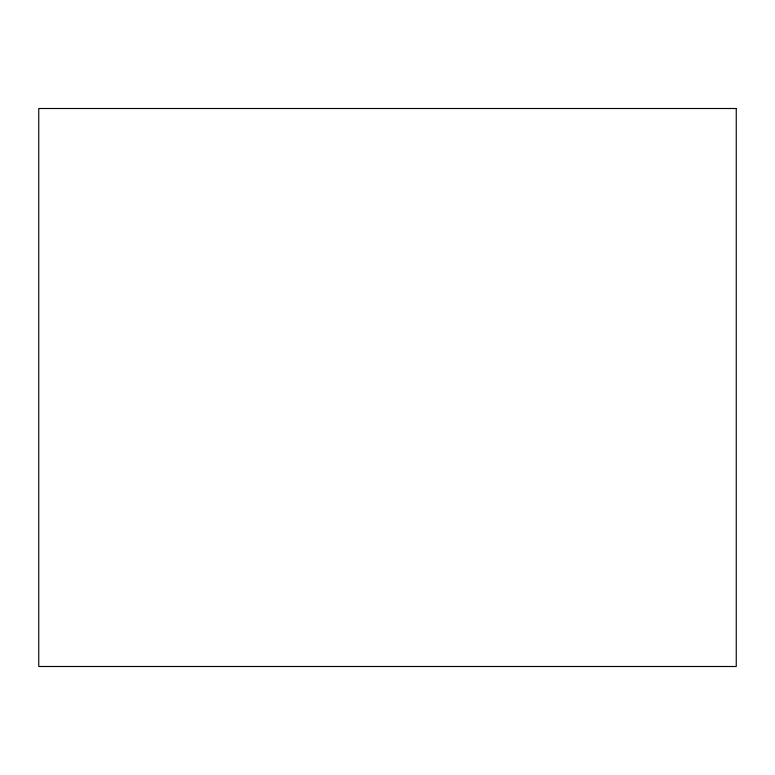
<?xml version="1.0" encoding="UTF-8"?>
<svg xmlns="http://www.w3.org/2000/svg" width="775" height="775" viewBox="0 0 775 775"><rect width="100%" height="100%" fill="white"/><g stroke="black" fill="none" stroke-linecap="round" stroke-linejoin="round"><path stroke-width="1.16" d="M736.25 108.5L38.75 108.5L38.75 666.5L736.25 666.5L736.25 108.5"/></g></svg>
